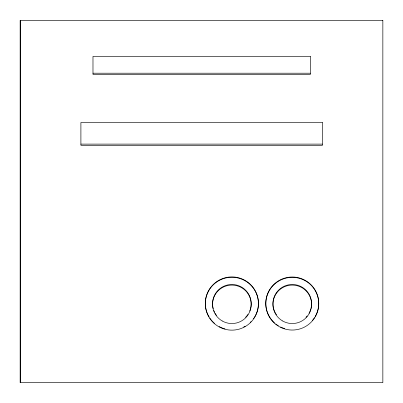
<?xml version="1.0" encoding="UTF-8"?>
<svg xmlns="http://www.w3.org/2000/svg" width="403" height="403" viewBox="0 0 403 403"><rect width="100%" height="100%" fill="white"/><g stroke="black" fill="none" stroke-linecap="round" stroke-linejoin="round"><path stroke-width="0.6" d="M92.982 73.21L310.381 73.21M80.902 144.118L322.46 144.118M20.513 20.331L20.513 382.669M209.177 317.09A26.573 26.442 0 0 1 230.954 276.926A26.573 26.442 0 0 1 255.482 315.489M255.185 316.043A26.573 26.442 0 0 1 253.507 318.702M251.089 321.614A26.573 26.442 0 0 1 250.203 322.496M245.19 326.229A26.573 26.442 0 0 1 243.659 327.05M225.03 328.898A26.573 26.442 0 0 1 219.121 326.546M214.451 323.312A26.573 26.442 0 0 1 209.852 318.143M274.378 322.773A26.477 26.346 0 0 1 271.516 286.981A26.477 26.346 0 0 1 307.192 281.591A26.477 26.346 0 0 1 315.146 316.612M314.486 317.68A26.477 26.346 0 0 1 312.199 320.687M284.709 328.601A26.477 26.346 0 0 1 280.594 326.999M278.397 325.795A26.477 26.346 0 0 1 275.808 323.987M212.552 303.711A19.324 19.228 0 0 1 234.4 284.644A19.324 19.228 0 0 1 250.54 308.688M250.369 309.287A19.324 19.228 0 0 1 249.729 311.071M247.946 314.39A19.324 19.228 0 0 1 245.543 317.307M216.547 315.418A19.324 19.228 0 0 1 215.142 313.327M214.547 312.219A19.324 19.228 0 0 1 213.786 310.481M213.212 308.688A19.324 19.228 0 0 1 212.562 304.336M276.554 314.909A19.324 19.228 0 0 1 288.81 284.79A19.324 19.228 0 0 1 310.93 308.688M310.758 309.287A19.324 19.228 0 0 1 309 313.327M307.202 315.912A19.324 19.228 0 0 1 305.932 317.307M382.85 20.331L20.15 20.331L20.15 382.669L382.85 382.669L382.85 20.331M310.381 56.385L92.982 56.385L92.982 74.414L310.381 74.414L310.381 56.385M322.46 122.482L80.902 122.482L80.902 145.317L322.46 145.317L322.46 122.482M222.214 320.964A19.324 19.228 0 0 0 251.2 304.31A19.324 19.228 0 0 0 222.214 287.661A19.324 19.228 0 0 0 222.214 320.964M282.604 320.964A19.324 19.228 0 0 0 311.59 304.31A19.324 19.228 0 0 0 282.604 287.661A19.324 19.228 0 0 0 282.604 320.964M274.378 323.13A26.477 26.346 0 0 0 318.113 309.418A26.477 26.346 0 0 0 284.306 278.584A26.477 26.346 0 0 0 274.378 323.13M213.525 322.828A26.573 26.442 0 0 0 257.693 309.967A26.573 26.442 0 0 0 224.411 278.337A26.573 26.442 0 0 0 213.525 322.828"/></g></svg>
